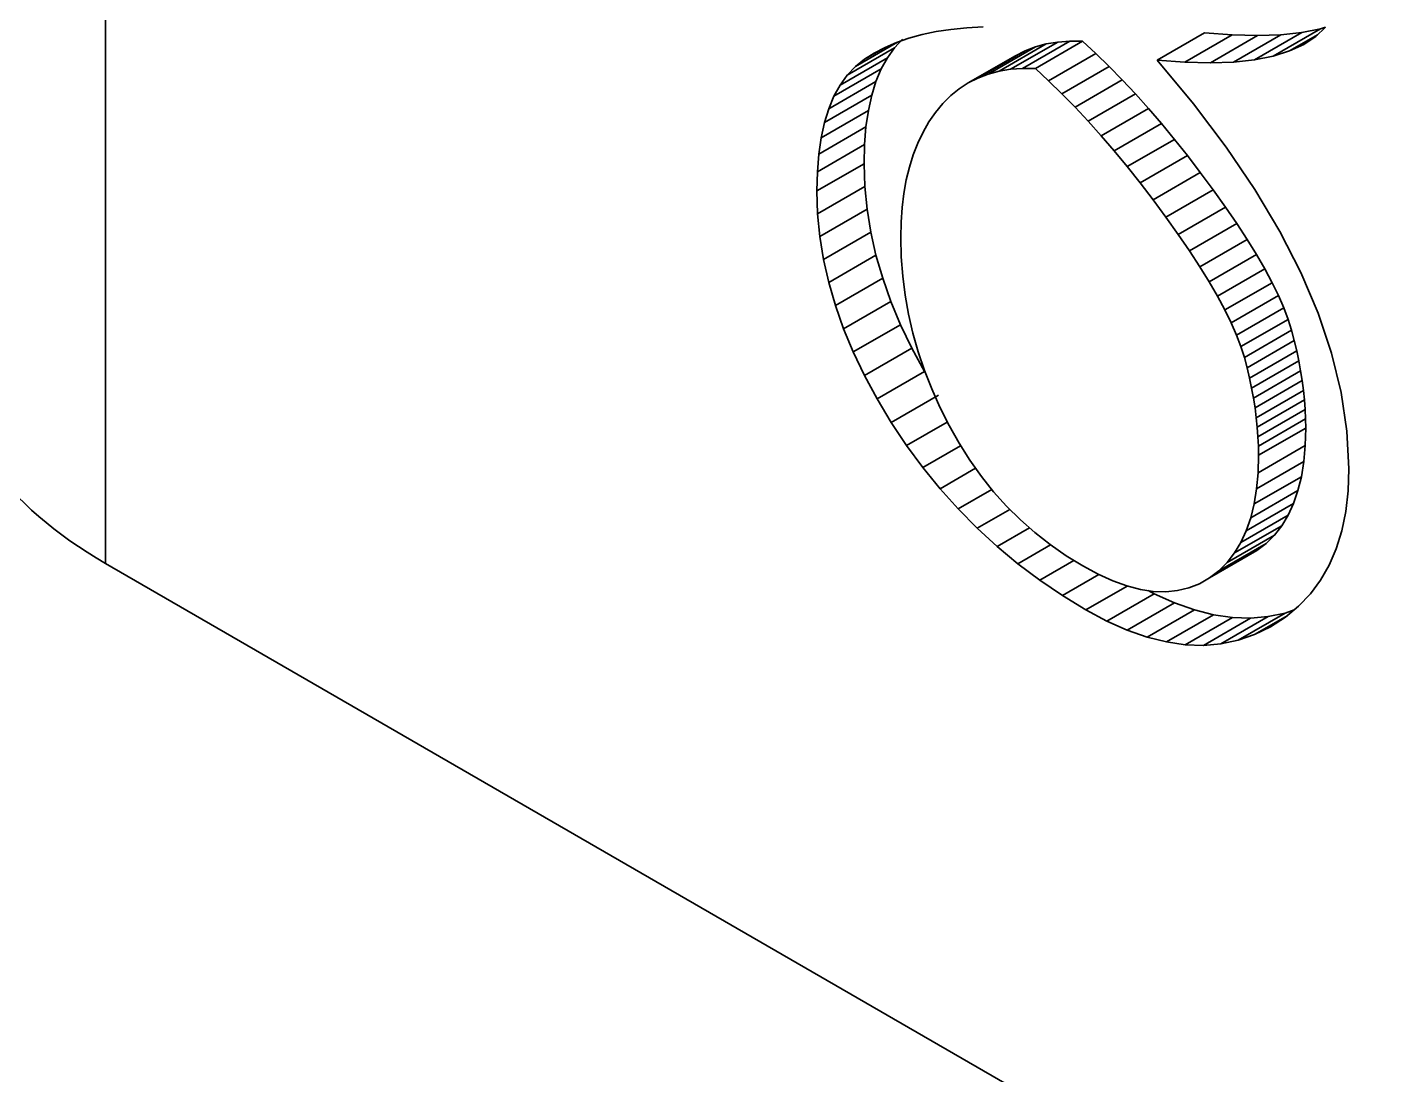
# Model space of a CAD drawing. Header units: millimetres. Extents: x -148 to 148, y -105 to 105.
# Drawn here: x 90.098 to 92.134, y -22.915 to -21.347 of the extents above; entities that cross this region are included whole.
import ezdxf

# ---------------------------------------------------------------- set-up
doc = ezdxf.new("R2010")
doc.units = ezdxf.units.MM
doc.layers.add('粗实线层', color=7, linetype='Continuous', lineweight=35)

msp = doc.modelspace()

# ---------------------------------------------------------------- linework, layer by layer
at = {"layer": '粗实线层', "color": 7, "lineweight": 35, "ltscale": 0.157175}
msp.add_line((90.2154, -22.1495), (90.2154, -15.8625), dxfattribs=at)
at = {"layer": '粗实线层', "color": 7, "lineweight": 35, "ltscale": 0.000562448}
msp.add_line((91.4592, -21.3537), (91.4814, -21.3503), dxfattribs=at)
at = {"layer": '粗实线层', "color": 7, "lineweight": 35, "ltscale": 0.000589946}
msp.add_line((91.4814, -21.3503), (91.5049, -21.3478), dxfattribs=at)
at = {"layer": '粗实线层', "color": 7, "lineweight": 35, "ltscale": 0.000618684}
msp.add_line((91.5049, -21.3478), (91.5296, -21.3464), dxfattribs=at)
at = {"layer": '粗实线层', "color": 7, "lineweight": 35, "ltscale": 0.002041}
for p, q in [((91.9638, -21.3903), (92.0345, -21.3495)), ((91.5534, -21.413), (91.6241, -21.3722)), ((91.5706, -21.4101), (91.6413, -21.3693)), ((91.5887, -21.4087), (91.6594, -21.3679)), ((91.6077, -21.4088), (91.6784, -21.368)), ((91.7902, -21.3965), (91.8609, -21.3557)), ((91.8317, -21.3995), (91.9024, -21.3587)), ((91.8697, -21.4004), (91.9404, -21.3596)), ((91.9045, -21.3992), (91.9752, -21.3584)), ((91.9358, -21.3958), (92.0065, -21.355)), ((91.3154, -21.4336), (91.3861, -21.3927)), ((91.3261, -21.4188), (91.3968, -21.3779)), ((91.5073, -21.4305), (91.578, -21.3897)), ((91.5217, -21.4232), (91.5925, -21.3823)), ((91.5371, -21.4174), (91.6078, -21.3765)), ((91.6276, -21.4273), (91.6983, -21.3865)), ((91.3062, -21.4503), (91.3769, -21.4095)), ((91.6474, -21.4466), (91.7181, -21.4058)), ((91.2983, -21.469), (91.3691, -21.4282)), ((91.6671, -21.4668), (91.7378, -21.4259)), ((91.2919, -21.4897), (91.3627, -21.4489)), ((91.6867, -21.4877), (91.7575, -21.4469)), ((91.287, -21.5124), (91.3577, -21.4716)), ((91.7063, -21.5096), (91.777, -21.4687)), ((91.7258, -21.5322), (91.7966, -21.4914)), ((91.2834, -21.537), (91.3541, -21.4962)), ((91.7453, -21.5557), (91.816, -21.5149)), ((91.2806, -21.5922), (91.3513, -21.5514)), ((91.7647, -21.58), (91.8354, -21.5392)), ((91.784, -21.6052), (91.8547, -21.5644)), ((91.8032, -21.6312), (91.8739, -21.5904)), ((91.8217, -21.6571), (91.8924, -21.6162)), ((91.285, -21.6603), (91.3557, -21.6195)), ((91.2906, -21.6946), (91.3613, -21.6538)), ((91.8386, -21.6819), (91.9094, -21.641)), ((91.8541, -21.7056), (91.9248, -21.6647)), ((91.2984, -21.729), (91.3691, -21.6882)), ((91.8681, -21.7282), (91.9388, -21.6874)), ((91.8806, -21.7498), (91.9513, -21.7089)), ((91.3084, -21.7636), (91.3791, -21.7228)), ((91.8915, -21.7702), (91.9623, -21.7294)), ((91.3207, -21.7983), (91.3914, -21.7575)), ((91.901, -21.7896), (91.9717, -21.7488)), ((91.909, -21.8079), (91.9798, -21.7671)), ((91.9155, -21.8251), (91.9863, -21.7843)), ((91.9206, -21.8413), (91.9913, -21.8004)), ((91.9246, -21.8568), (91.9953, -21.8159)), ((91.3519, -21.8681), (91.4226, -21.8273)), ((91.9282, -21.8721), (91.999, -21.8313)), ((91.3708, -21.9032), (91.4415, -21.8624)), ((91.9314, -21.8872), (92.0022, -21.8464)), ((91.9342, -21.9021), (92.0049, -21.8613)), ((91.9366, -21.9169), (92.0073, -21.876)), ((91.392, -21.9384), (91.4627, -21.8976)), ((91.9385, -21.9314), (92.0092, -21.8906)), ((91.94, -21.9458), (92.0107, -21.9049)), ((91.941, -21.9599), (92.0118, -21.9191)), ((91.9417, -21.9739), (92.0124, -21.9331)), ((91.9419, -21.9877), (92.0126, -21.9469)), ((91.9411, -22.0137), (92.0119, -21.9728)), ((91.939, -22.0379), (92.0097, -21.9971)), ((91.9353, -22.0605), (92.006, -22.0197)), ((91.9301, -22.0814), (92.0008, -22.0406)), ((91.9235, -22.1006), (91.9942, -22.0598)), ((91.9154, -22.1181), (91.9861, -22.0773)), ((91.9059, -22.1339), (91.9766, -22.0931)), ((91.8824, -22.1604), (91.9531, -22.1195)), ((91.8949, -22.148), (91.9656, -22.1072)), ((91.8684, -22.1711), (91.9391, -22.1303)), ((91.7149, -22.2357), (91.7856, -22.1949)), ((91.7454, -22.2493), (91.8161, -22.2085)), ((91.7751, -22.2598), (91.8458, -22.2189)), ((91.8039, -22.267), (91.8746, -22.2262)), ((91.9111, -22.2645), (91.9818, -22.2237)), ((91.832, -22.2711), (91.9027, -22.2303)), ((91.8592, -22.2721), (91.9299, -22.2313)), ((91.8855, -22.2699), (91.9562, -22.2291))]:
    msp.add_line(p, q, dxfattribs=at)
at = {"layer": '粗实线层', "color": 7, "lineweight": 35, "ltscale": 0.000713341}
msp.add_line((92.0345, -21.3495), (92.0065, -21.355), dxfattribs=at)
at = {"layer": '粗实线层', "color": 7, "lineweight": 35, "ltscale": 0.000505027}
msp.add_line((92.0421, -21.347), (92.0276, -21.361), dxfattribs=at)
at = {"layer": '粗实线层', "color": 7, "lineweight": 35, "ltscale": 0.000192202}
msp.add_line((92.0419, -21.3472), (92.0345, -21.3495), dxfattribs=at)
at = {"layer": '粗实线层', "color": 7, "lineweight": 35, "ltscale": 0.001823}
msp.add_line((91.3382, -21.406), (91.4013, -21.3695), dxfattribs=at)
at = {"layer": '粗实线层', "color": 7, "lineweight": 35, "ltscale": 0.000470691}
msp.add_line((91.3826, -21.3774), (91.3999, -21.37), dxfattribs=at)
at = {"layer": '粗实线层', "color": 7, "lineweight": 35, "ltscale": 0.00044039}
msp.add_line((91.3968, -21.3779), (91.4089, -21.3651), dxfattribs=at)
at = {"layer": '粗实线层', "color": 7, "lineweight": 35, "ltscale": 0.000490036}
msp.add_line((91.3999, -21.37), (91.4184, -21.3636), dxfattribs=at)
at = {"layer": '粗实线层', "color": 7, "lineweight": 35, "ltscale": 0.000512597}
msp.add_line((91.4184, -21.3636), (91.4382, -21.3582), dxfattribs=at)
at = {"layer": '粗实线层', "color": 7, "lineweight": 35, "ltscale": 0.000536512}
msp.add_line((91.4382, -21.3582), (91.4592, -21.3537), dxfattribs=at)
at = {"layer": '粗实线层', "color": 7, "lineweight": 35, "ltscale": 0.000421298}
msp.add_line((91.6241, -21.3722), (91.6078, -21.3765), dxfattribs=at)
at = {"layer": '粗实线层', "color": 7, "lineweight": 35, "ltscale": 0.000435481}
for p, q in [((91.6413, -21.3693), (91.6241, -21.3722)), ((91.5706, -21.4101), (91.5534, -21.413))]:
    msp.add_line(p, q, dxfattribs=at)
at = {"layer": '粗实线层', "color": 7, "lineweight": 35, "ltscale": 0.000453782}
msp.add_line((91.6594, -21.3679), (91.6413, -21.3693), dxfattribs=at)
at = {"layer": '粗实线层', "color": 7, "lineweight": 35, "ltscale": 0.000474552}
for p, q in [((91.6784, -21.368), (91.6594, -21.3679)), ((91.6077, -21.4088), (91.5887, -21.4087))]:
    msp.add_line(p, q, dxfattribs=at)
at = {"layer": '粗实线层', "color": 7, "lineweight": 35, "ltscale": 0.00067884}
msp.add_line((91.6983, -21.3865), (91.6784, -21.368), dxfattribs=at)
at = {"layer": '粗实线层', "color": 7, "lineweight": 35, "ltscale": 0.001039}
for p, q in [((91.9024, -21.3587), (91.8609, -21.3557)), ((91.8317, -21.3995), (91.7902, -21.3965))]:
    msp.add_line(p, q, dxfattribs=at)
at = {"layer": '粗实线层', "color": 7, "lineweight": 35, "ltscale": 0.000952423}
msp.add_line((91.9404, -21.3596), (91.9024, -21.3587), dxfattribs=at)
at = {"layer": '粗实线层', "color": 7, "lineweight": 35, "ltscale": 0.000868775}
for p, q in [((91.9752, -21.3584), (91.9404, -21.3596)), ((91.9045, -21.3992), (91.8697, -21.4004))]:
    msp.add_line(p, q, dxfattribs=at)
at = {"layer": '粗实线层', "color": 7, "lineweight": 35, "ltscale": 0.00078844}
msp.add_line((92.0065, -21.355), (91.9752, -21.3584), dxfattribs=at)
at = {"layer": '粗实线层', "color": 7, "lineweight": 35, "ltscale": 0.0012}
msp.add_line((91.9884, -21.3827), (92.03, -21.3587), dxfattribs=at)
at = {"layer": '粗实线层', "color": 7, "lineweight": 35, "ltscale": 0.000585135}
msp.add_line((92.0097, -21.3729), (91.9884, -21.3827), dxfattribs=at)
at = {"layer": '粗实线层', "color": 7, "lineweight": 35, "ltscale": 0.000537573}
msp.add_line((92.0276, -21.361), (92.0097, -21.3729), dxfattribs=at)
at = {"layer": '粗实线层', "color": 7, "lineweight": 35, "ltscale": 0.000836925}
msp.add_line((91.3517, -21.3951), (91.3807, -21.3784), dxfattribs=at)
at = {"layer": '粗实线层', "color": 7, "lineweight": 35, "ltscale": 0.00043869}
msp.add_line((91.3517, -21.3951), (91.3665, -21.3858), dxfattribs=at)
at = {"layer": '粗实线层', "color": 7, "lineweight": 35, "ltscale": 0.000452666}
msp.add_line((91.3665, -21.3858), (91.3826, -21.3774), dxfattribs=at)
at = {"layer": '粗实线层', "color": 7, "lineweight": 35, "ltscale": 0.000478412}
msp.add_line((91.3769, -21.4095), (91.3861, -21.3927), dxfattribs=at)
at = {"layer": '粗实线层', "color": 7, "lineweight": 35, "ltscale": 0.000455782}
for p, q in [((91.3861, -21.3927), (91.3968, -21.3779)), ((91.3154, -21.4336), (91.3261, -21.4188))]:
    msp.add_line(p, q, dxfattribs=at)
at = {"layer": '粗实线层', "color": 7, "lineweight": 35, "ltscale": 0.000405515}
for p, q in [((91.5925, -21.3823), (91.578, -21.3897)), ((91.5217, -21.4232), (91.5073, -21.4305))]:
    msp.add_line(p, q, dxfattribs=at)
at = {"layer": '粗实线层', "color": 7, "lineweight": 35, "ltscale": 0.000411207}
for p, q in [((91.6078, -21.3765), (91.5925, -21.3823)), ((91.5371, -21.4174), (91.5217, -21.4232))]:
    msp.add_line(p, q, dxfattribs=at)
at = {"layer": '粗实线层', "color": 7, "lineweight": 35, "ltscale": 0.000691667}
for p, q in [((91.7181, -21.4058), (91.6983, -21.3865)), ((91.6474, -21.4466), (91.6276, -21.4273))]:
    msp.add_line(p, q, dxfattribs=at)
at = {"layer": '粗实线层', "color": 7, "lineweight": 35, "ltscale": 0.000713414}
msp.add_line((91.9638, -21.3903), (91.9358, -21.3958), dxfattribs=at)
at = {"layer": '粗实线层', "color": 7, "lineweight": 35, "ltscale": 0.000644195}
msp.add_line((91.9884, -21.3827), (91.9638, -21.3903), dxfattribs=at)
at = {"layer": '粗实线层', "color": 7, "lineweight": 35, "ltscale": 0.000440668}
msp.add_line((91.3261, -21.4188), (91.3382, -21.406), dxfattribs=at)
at = {"layer": '粗实线层', "color": 7, "lineweight": 35, "ltscale": 0.000432817}
msp.add_line((91.3382, -21.406), (91.3517, -21.3951), dxfattribs=at)
at = {"layer": '粗实线层', "color": 7, "lineweight": 35, "ltscale": 0.000507179}
msp.add_line((91.3691, -21.4282), (91.3769, -21.4095), dxfattribs=at)
at = {"layer": '粗实线层', "color": 7, "lineweight": 35, "ltscale": 0.000421396}
msp.add_line((91.5534, -21.413), (91.5371, -21.4174), dxfattribs=at)
at = {"layer": '粗实线层', "color": 7, "lineweight": 35, "ltscale": 0.000453753}
msp.add_line((91.5887, -21.4087), (91.5706, -21.4101), dxfattribs=at)
at = {"layer": '粗实线层', "color": 7, "lineweight": 35, "ltscale": 0.00067858}
msp.add_line((91.6276, -21.4273), (91.6077, -21.4088), dxfattribs=at)
at = {"layer": '粗实线层', "color": 7, "lineweight": 35, "ltscale": 0.000704868}
msp.add_line((91.7378, -21.4259), (91.7181, -21.4058), dxfattribs=at)
at = {"layer": '粗实线层', "color": 7, "lineweight": 35, "ltscale": 0.00213}
msp.add_line((91.7902, -21.3965), (91.8447, -21.462), dxfattribs=at)
at = {"layer": '粗实线层', "color": 7, "lineweight": 35, "ltscale": 0.000952414}
msp.add_line((91.8697, -21.4004), (91.8317, -21.3995), dxfattribs=at)
at = {"layer": '粗实线层', "color": 7, "lineweight": 35, "ltscale": 0.0007884}
msp.add_line((91.9358, -21.3958), (91.9045, -21.3992), dxfattribs=at)
at = {"layer": '粗实线层', "color": 7, "lineweight": 35, "ltscale": 0.000478078}
msp.add_line((91.3062, -21.4503), (91.3154, -21.4336), dxfattribs=at)
at = {"layer": '粗实线层', "color": 7, "lineweight": 35, "ltscale": 0.000541404}
for p, q in [((91.3627, -21.4489), (91.3691, -21.4282)), ((91.2919, -21.4897), (91.2983, -21.469))]:
    msp.add_line(p, q, dxfattribs=at)
at = {"layer": '粗实线层', "color": 7, "lineweight": 35, "ltscale": 0.000404408}
msp.add_line((91.5073, -21.4305), (91.4937, -21.4393), dxfattribs=at)
at = {"layer": '粗实线层', "color": 7, "lineweight": 35, "ltscale": 0.00071924}
msp.add_line((91.7575, -21.4469), (91.7378, -21.4259), dxfattribs=at)
at = {"layer": '粗实线层', "color": 7, "lineweight": 35, "ltscale": 0.000507531}
msp.add_line((91.2983, -21.469), (91.3062, -21.4503), dxfattribs=at)
at = {"layer": '粗实线层', "color": 7, "lineweight": 35, "ltscale": 0.000580054}
for p, q in [((91.3577, -21.4716), (91.3627, -21.4489)), ((91.287, -21.5124), (91.2919, -21.4897))]:
    msp.add_line(p, q, dxfattribs=at)
at = {"layer": '粗实线层', "color": 7, "lineweight": 35, "ltscale": 0.000415939}
msp.add_line((91.481, -21.4495), (91.4692, -21.4613), dxfattribs=at)
at = {"layer": '粗实线层', "color": 7, "lineweight": 35, "ltscale": 0.000407681}
msp.add_line((91.4937, -21.4393), (91.481, -21.4495), dxfattribs=at)
at = {"layer": '粗实线层', "color": 7, "lineweight": 35, "ltscale": 0.00070514}
msp.add_line((91.6671, -21.4668), (91.6474, -21.4466), dxfattribs=at)
at = {"layer": '粗实线层', "color": 7, "lineweight": 35, "ltscale": 0.000732878}
msp.add_line((91.777, -21.4687), (91.7575, -21.4469), dxfattribs=at)
at = {"layer": '粗实线层', "color": 7, "lineweight": 35, "ltscale": 0.000622452}
msp.add_line((91.3541, -21.4962), (91.3577, -21.4716), dxfattribs=at)
at = {"layer": '粗实线层', "color": 7, "lineweight": 35, "ltscale": 0.000437846}
msp.add_line((91.4583, -21.4745), (91.4484, -21.4889), dxfattribs=at)
at = {"layer": '粗实线层', "color": 7, "lineweight": 35, "ltscale": 0.000427914}
msp.add_line((91.4692, -21.4613), (91.4583, -21.4745), dxfattribs=at)
at = {"layer": '粗实线层', "color": 7, "lineweight": 35, "ltscale": 0.0007187}
msp.add_line((91.6867, -21.4877), (91.6671, -21.4668), dxfattribs=at)
at = {"layer": '粗实线层', "color": 7, "lineweight": 35, "ltscale": 0.000747878}
msp.add_line((91.7966, -21.4914), (91.777, -21.4687), dxfattribs=at)
at = {"layer": '粗实线层', "color": 7, "lineweight": 35, "ltscale": 0.002022}
msp.add_line((91.8447, -21.462), (91.8934, -21.5265), dxfattribs=at)
at = {"layer": '粗实线层', "color": 7, "lineweight": 35, "ltscale": 0.000444153}
msp.add_line((91.4484, -21.4889), (91.4396, -21.5043), dxfattribs=at)
at = {"layer": '粗实线层', "color": 7, "lineweight": 35, "ltscale": 0.000733132}
msp.add_line((91.7063, -21.5096), (91.6867, -21.4877), dxfattribs=at)
at = {"layer": '粗实线层', "color": 7, "lineweight": 35, "ltscale": 0.000762138}
msp.add_line((91.816, -21.5149), (91.7966, -21.4914), dxfattribs=at)
at = {"layer": '粗实线层', "color": 7, "lineweight": 35, "ltscale": 0.000622075}
msp.add_line((91.2834, -21.537), (91.287, -21.5124), dxfattribs=at)
at = {"layer": '粗实线层', "color": 7, "lineweight": 35, "ltscale": 0.000667013}
msp.add_line((91.352, -21.5228), (91.3541, -21.4962), dxfattribs=at)
at = {"layer": '粗实线层', "color": 7, "lineweight": 35, "ltscale": 0.000453183}
msp.add_line((91.4396, -21.5043), (91.4318, -21.5207), dxfattribs=at)
at = {"layer": '粗实线层', "color": 7, "lineweight": 35, "ltscale": 0.000747629}
msp.add_line((91.7258, -21.5322), (91.7063, -21.5096), dxfattribs=at)
at = {"layer": '粗实线层', "color": 7, "lineweight": 35, "ltscale": 0.000777463}
for p, q in [((91.8354, -21.5392), (91.816, -21.5149)), ((91.7647, -21.58), (91.7453, -21.5557))]:
    msp.add_line(p, q, dxfattribs=at)
at = {"layer": '粗实线层', "color": 7, "lineweight": 35, "ltscale": 0.002042}
for p, q in [((91.2813, -21.5636), (91.352, -21.5228)), ((91.2817, -21.6262), (91.3524, -21.5854)), ((91.3351, -21.8331), (91.4059, -21.7923))]:
    msp.add_line(p, q, dxfattribs=at)
at = {"layer": '粗实线层', "color": 7, "lineweight": 35, "ltscale": 0.000714718}
msp.add_line((91.3513, -21.5514), (91.352, -21.5228), dxfattribs=at)
at = {"layer": '粗实线层', "color": 7, "lineweight": 35, "ltscale": 0.000465057}
msp.add_line((91.4318, -21.5207), (91.425, -21.538), dxfattribs=at)
at = {"layer": '粗实线层', "color": 7, "lineweight": 35, "ltscale": 0.000762675}
msp.add_line((91.7453, -21.5557), (91.7258, -21.5322), dxfattribs=at)
at = {"layer": '粗实线层', "color": 7, "lineweight": 35, "ltscale": 0.001919}
msp.add_line((91.8934, -21.5265), (91.9365, -21.5901), dxfattribs=at)
at = {"layer": '粗实线层', "color": 7, "lineweight": 35, "ltscale": 0.000667423}
msp.add_line((91.2813, -21.5636), (91.2834, -21.537), dxfattribs=at)
at = {"layer": '粗实线层', "color": 7, "lineweight": 35, "ltscale": 0.000850371}
msp.add_line((91.3524, -21.5854), (91.3513, -21.5514), dxfattribs=at)
at = {"layer": '粗实线层', "color": 7, "lineweight": 35, "ltscale": 0.000494713}
msp.add_line((91.4192, -21.5563), (91.4145, -21.5755), dxfattribs=at)
at = {"layer": '粗实线层', "color": 7, "lineweight": 35, "ltscale": 0.000478617}
msp.add_line((91.425, -21.538), (91.4192, -21.5563), dxfattribs=at)
at = {"layer": '粗实线层', "color": 7, "lineweight": 35, "ltscale": 0.000792817}
for p, q in [((91.8547, -21.5644), (91.8354, -21.5392)), ((91.784, -21.6052), (91.7647, -21.58))]:
    msp.add_line(p, q, dxfattribs=at)
at = {"layer": '粗实线层', "color": 7, "lineweight": 35, "ltscale": 0.000714327}
msp.add_line((91.2806, -21.5922), (91.2813, -21.5636), dxfattribs=at)
at = {"layer": '粗实线层', "color": 7, "lineweight": 35, "ltscale": 0.000512921}
msp.add_line((91.4145, -21.5755), (91.4109, -21.5957), dxfattribs=at)
at = {"layer": '粗实线层', "color": 7, "lineweight": 35, "ltscale": 0.000808656}
for p, q in [((91.8739, -21.5904), (91.8547, -21.5644)), ((91.8032, -21.6312), (91.784, -21.6052))]:
    msp.add_line(p, q, dxfattribs=at)
at = {"layer": '粗实线层', "color": 7, "lineweight": 35, "ltscale": 0.000850739}
msp.add_line((91.2817, -21.6262), (91.2806, -21.5922), dxfattribs=at)
at = {"layer": '粗实线层', "color": 7, "lineweight": 35, "ltscale": 0.000857807}
msp.add_line((91.3557, -21.6195), (91.3524, -21.5854), dxfattribs=at)
at = {"layer": '粗实线层', "color": 7, "lineweight": 35, "ltscale": 0.000532679}
msp.add_line((91.4109, -21.5957), (91.4083, -21.6168), dxfattribs=at)
at = {"layer": '粗实线层', "color": 7, "lineweight": 35, "ltscale": 0.000794218}
for p, q in [((91.8924, -21.6162), (91.8739, -21.5904)), ((91.8217, -21.6571), (91.8032, -21.6312))]:
    msp.add_line(p, q, dxfattribs=at)
at = {"layer": '粗实线层', "color": 7, "lineweight": 35, "ltscale": 0.001822}
msp.add_line((91.9365, -21.5901), (91.9737, -21.6527), dxfattribs=at)
at = {"layer": '粗实线层', "color": 7, "lineweight": 35, "ltscale": 0.000553764}
msp.add_line((91.4083, -21.6168), (91.4067, -21.6389), dxfattribs=at)
at = {"layer": '粗实线层', "color": 7, "lineweight": 35, "ltscale": 0.000751134}
for p, q in [((91.9094, -21.641), (91.8924, -21.6162)), ((91.8386, -21.6819), (91.8217, -21.6571))]:
    msp.add_line(p, q, dxfattribs=at)
at = {"layer": '粗实线层', "color": 7, "lineweight": 35, "ltscale": 0.000857844}
msp.add_line((91.285, -21.6603), (91.2817, -21.6262), dxfattribs=at)
at = {"layer": '粗实线层', "color": 7, "lineweight": 35, "ltscale": 0.000868398}
msp.add_line((91.3613, -21.6538), (91.3557, -21.6195), dxfattribs=at)
at = {"layer": '粗实线层', "color": 7, "lineweight": 35, "ltscale": 0.000882024}
msp.add_line((91.3691, -21.6882), (91.3613, -21.6538), dxfattribs=at)
at = {"layer": '粗实线层', "color": 7, "lineweight": 35, "ltscale": 0.000576547}
msp.add_line((91.4067, -21.6389), (91.4062, -21.662), dxfattribs=at)
at = {"layer": '粗实线层', "color": 7, "lineweight": 35, "ltscale": 0.000707841}
msp.add_line((91.9248, -21.6647), (91.9094, -21.641), dxfattribs=at)
at = {"layer": '粗实线层', "color": 7, "lineweight": 35, "ltscale": 0.001732}
msp.add_line((91.9737, -21.6527), (92.0053, -21.7143), dxfattribs=at)
at = {"layer": '粗实线层', "color": 7, "lineweight": 35, "ltscale": 0.000868021}
msp.add_line((91.2906, -21.6946), (91.285, -21.6603), dxfattribs=at)
at = {"layer": '粗实线层', "color": 7, "lineweight": 35, "ltscale": 0.000723489}
msp.add_line((91.4062, -21.662), (91.4069, -21.6909), dxfattribs=at)
at = {"layer": '粗实线层', "color": 7, "lineweight": 35, "ltscale": 0.000664734}
msp.add_line((91.9388, -21.6874), (91.9248, -21.6647), dxfattribs=at)
at = {"layer": '粗实线层', "color": 7, "lineweight": 35, "ltscale": 0.000882396}
msp.add_line((91.2984, -21.729), (91.2906, -21.6946), dxfattribs=at)
at = {"layer": '粗实线层', "color": 7, "lineweight": 35, "ltscale": 0.000899644}
for p, q in [((91.3791, -21.7228), (91.3691, -21.6882)), ((91.3084, -21.7636), (91.2984, -21.729))]:
    msp.add_line(p, q, dxfattribs=at)
at = {"layer": '粗实线层', "color": 7, "lineweight": 35, "ltscale": 0.000720347}
msp.add_line((91.4069, -21.6909), (91.4091, -21.7196), dxfattribs=at)
at = {"layer": '粗实线层', "color": 7, "lineweight": 35, "ltscale": 0.000707313}
msp.add_line((91.8541, -21.7056), (91.8386, -21.6819), dxfattribs=at)
at = {"layer": '粗实线层', "color": 7, "lineweight": 35, "ltscale": 0.000622494}
msp.add_line((91.9513, -21.7089), (91.9388, -21.6874), dxfattribs=at)
at = {"layer": '粗实线层', "color": 7, "lineweight": 35, "ltscale": 0.00072019}
msp.add_line((91.4091, -21.7196), (91.4127, -21.7482), dxfattribs=at)
at = {"layer": '粗实线层', "color": 7, "lineweight": 35, "ltscale": 0.000664934}
msp.add_line((91.8681, -21.7282), (91.8541, -21.7056), dxfattribs=at)
at = {"layer": '粗实线层', "color": 7, "lineweight": 35, "ltscale": 0.000580622}
for p, q in [((91.9623, -21.7294), (91.9513, -21.7089)), ((91.8915, -21.7702), (91.8806, -21.7498))]:
    msp.add_line(p, q, dxfattribs=at)
at = {"layer": '粗实线层', "color": 7, "lineweight": 35, "ltscale": 0.001649}
msp.add_line((92.0053, -21.7143), (92.0311, -21.775), dxfattribs=at)
at = {"layer": '粗实线层', "color": 7, "lineweight": 35, "ltscale": 0.000919958}
msp.add_line((91.3914, -21.7575), (91.3791, -21.7228), dxfattribs=at)
at = {"layer": '粗实线层', "color": 7, "lineweight": 35, "ltscale": 0.000622824}
msp.add_line((91.8806, -21.7498), (91.8681, -21.7282), dxfattribs=at)
at = {"layer": '粗实线层', "color": 7, "lineweight": 35, "ltscale": 0.000539793}
msp.add_line((91.9717, -21.7488), (91.9623, -21.7294), dxfattribs=at)
at = {"layer": '粗实线层', "color": 7, "lineweight": 35, "ltscale": 0.000942935}
msp.add_line((91.4059, -21.7923), (91.3914, -21.7575), dxfattribs=at)
at = {"layer": '粗实线层', "color": 7, "lineweight": 35, "ltscale": 0.000720748}
msp.add_line((91.4127, -21.7482), (91.4178, -21.7766), dxfattribs=at)
at = {"layer": '粗实线层', "color": 7, "lineweight": 35, "ltscale": 0.000499307}
msp.add_line((91.9798, -21.7671), (91.9717, -21.7488), dxfattribs=at)
at = {"layer": '粗实线层', "color": 7, "lineweight": 35, "ltscale": 0.000919598}
msp.add_line((91.3207, -21.7983), (91.3084, -21.7636), dxfattribs=at)
at = {"layer": '粗实线层', "color": 7, "lineweight": 35, "ltscale": 0.000723816}
msp.add_line((91.4178, -21.7766), (91.4243, -21.8048), dxfattribs=at)
at = {"layer": '粗实线层', "color": 7, "lineweight": 35, "ltscale": 0.000539451}
msp.add_line((91.901, -21.7896), (91.8915, -21.7702), dxfattribs=at)
at = {"layer": '粗实线层', "color": 7, "lineweight": 35, "ltscale": 0.000460318}
msp.add_line((91.9863, -21.7843), (91.9798, -21.7671), dxfattribs=at)
at = {"layer": '粗实线层', "color": 7, "lineweight": 35, "ltscale": 0.001575}
msp.add_line((92.0311, -21.775), (92.0512, -21.8348), dxfattribs=at)
at = {"layer": '粗实线层', "color": 7, "lineweight": 35, "ltscale": 0.00094314}
msp.add_line((91.3351, -21.8331), (91.3207, -21.7983), dxfattribs=at)
at = {"layer": '粗实线层', "color": 7, "lineweight": 35, "ltscale": 0.000968985}
msp.add_line((91.4226, -21.8273), (91.4059, -21.7923), dxfattribs=at)
at = {"layer": '粗实线层', "color": 7, "lineweight": 35, "ltscale": 0.000499656}
msp.add_line((91.909, -21.8079), (91.901, -21.7896), dxfattribs=at)
at = {"layer": '粗实线层', "color": 7, "lineweight": 35, "ltscale": 0.000422658}
msp.add_line((91.9913, -21.8004), (91.9863, -21.7843), dxfattribs=at)
at = {"layer": '粗实线层', "color": 7, "lineweight": 35, "ltscale": 0.00040054}
msp.add_line((91.9953, -21.8159), (91.9913, -21.8004), dxfattribs=at)
at = {"layer": '粗实线层', "color": 7, "lineweight": 35, "ltscale": 0.00072887}
msp.add_line((91.4243, -21.8048), (91.4322, -21.8329), dxfattribs=at)
at = {"layer": '粗实线层', "color": 7, "lineweight": 35, "ltscale": 0.000459961}
msp.add_line((91.9155, -21.8251), (91.909, -21.8079), dxfattribs=at)
at = {"layer": '粗实线层', "color": 7, "lineweight": 35, "ltscale": 0.000393609}
msp.add_line((91.999, -21.8313), (91.9953, -21.8159), dxfattribs=at)
at = {"layer": '粗实线层', "color": 7, "lineweight": 35, "ltscale": 0.000968805}
msp.add_line((91.3519, -21.8681), (91.3351, -21.8331), dxfattribs=at)
at = {"layer": '粗实线层', "color": 7, "lineweight": 35, "ltscale": 0.000996949}
msp.add_line((91.4415, -21.8624), (91.4226, -21.8273), dxfattribs=at)
at = {"layer": '粗实线层', "color": 7, "lineweight": 35, "ltscale": 0.000735132}
msp.add_line((91.4322, -21.8329), (91.4416, -21.8607), dxfattribs=at)
at = {"layer": '粗实线层', "color": 7, "lineweight": 35, "ltscale": 0.000422545}
msp.add_line((91.9206, -21.8413), (91.9155, -21.8251), dxfattribs=at)
at = {"layer": '粗实线层', "color": 7, "lineweight": 35, "ltscale": 0.000401005}
msp.add_line((91.9246, -21.8568), (91.9206, -21.8413), dxfattribs=at)
at = {"layer": '粗实线层', "color": 7, "lineweight": 35, "ltscale": 0.000386431}
msp.add_line((92.0022, -21.8464), (91.999, -21.8313), dxfattribs=at)
at = {"layer": '粗实线层', "color": 7, "lineweight": 35, "ltscale": 0.001513}
msp.add_line((92.0512, -21.8348), (92.0655, -21.8935), dxfattribs=at)
at = {"layer": '粗实线层', "color": 7, "lineweight": 35, "ltscale": 0.000742747}
msp.add_line((91.4416, -21.8607), (91.4525, -21.8884), dxfattribs=at)
at = {"layer": '粗实线层', "color": 7, "lineweight": 35, "ltscale": 0.000393238}
msp.add_line((91.9282, -21.8721), (91.9246, -21.8568), dxfattribs=at)
at = {"layer": '粗实线层', "color": 7, "lineweight": 35, "ltscale": 0.000379413}
msp.add_line((92.0049, -21.8613), (92.0022, -21.8464), dxfattribs=at)
at = {"layer": '粗实线层', "color": 7, "lineweight": 35, "ltscale": 0.000373153}
for p, q in [((92.0073, -21.876), (92.0049, -21.8613)), ((91.9366, -21.9169), (91.9342, -21.9021))]:
    msp.add_line(p, q, dxfattribs=at)
at = {"layer": '粗实线层', "color": 7, "lineweight": 35, "ltscale": 0.000997285}
msp.add_line((91.3708, -21.9032), (91.3519, -21.8681), dxfattribs=at)
at = {"layer": '粗实线层', "color": 7, "lineweight": 35, "ltscale": 0.000386352}
msp.add_line((91.9314, -21.8872), (91.9282, -21.8721), dxfattribs=at)
at = {"layer": '粗实线层', "color": 7, "lineweight": 35, "ltscale": 0.000366704}
for p, q in [((92.0092, -21.8906), (92.0073, -21.876)), ((91.9385, -21.9314), (91.9366, -21.9169))]:
    msp.add_line(p, q, dxfattribs=at)
at = {"layer": '粗实线层', "color": 7, "lineweight": 35, "ltscale": 0.000753037}
msp.add_line((91.4525, -21.8884), (91.4648, -21.9159), dxfattribs=at)
at = {"layer": '粗实线层', "color": 7, "lineweight": 35, "ltscale": 0.000379857}
msp.add_line((91.9342, -21.9021), (91.9314, -21.8872), dxfattribs=at)
at = {"layer": '粗实线层', "color": 7, "lineweight": 35, "ltscale": 0.000360904}
for p, q in [((92.0107, -21.9049), (92.0092, -21.8906)), ((91.94, -21.9458), (91.9385, -21.9314))]:
    msp.add_line(p, q, dxfattribs=at)
at = {"layer": '粗实线层', "color": 7, "lineweight": 35, "ltscale": 0.001462}
msp.add_line((92.0655, -21.8935), (92.0741, -21.9514), dxfattribs=at)
at = {"layer": '粗实线层', "color": 7, "lineweight": 35, "ltscale": 0.001028}
for p, q in [((91.392, -21.9384), (91.3708, -21.9032)), ((91.4393, -22.0061), (91.4149, -21.973))]:
    msp.add_line(p, q, dxfattribs=at)
at = {"layer": '粗实线层', "color": 7, "lineweight": 35, "ltscale": 0.000764624}
msp.add_line((91.4648, -21.9159), (91.4785, -21.9432), dxfattribs=at)
at = {"layer": '粗实线层', "color": 7, "lineweight": 35, "ltscale": 0.00035501}
for p, q in [((92.0118, -21.9191), (92.0107, -21.9049)), ((91.941, -21.9599), (91.94, -21.9458))]:
    msp.add_line(p, q, dxfattribs=at)
at = {"layer": '粗实线层', "color": 7, "lineweight": 35, "ltscale": 0.000349793}
for p, q in [((92.0124, -21.9331), (92.0118, -21.9191)), ((91.9417, -21.9739), (91.941, -21.9599))]:
    msp.add_line(p, q, dxfattribs=at)
at = {"layer": '粗实线层', "color": 7, "lineweight": 35, "ltscale": 0.001038}
msp.add_line((91.4149, -21.973), (91.392, -21.9384), dxfattribs=at)
at = {"layer": '粗实线层', "color": 7, "lineweight": 35, "ltscale": 0.001757}
msp.add_line((91.4149, -21.973), (91.4758, -21.9379), dxfattribs=at)
at = {"layer": '粗实线层', "color": 7, "lineweight": 35, "ltscale": 0.000763873}
msp.add_line((91.4785, -21.9432), (91.4935, -21.9698), dxfattribs=at)
at = {"layer": '粗实线层', "color": 7, "lineweight": 35, "ltscale": 0.00034489}
msp.add_line((92.0126, -21.9469), (92.0124, -21.9331), dxfattribs=at)
at = {"layer": '粗实线层', "color": 7, "lineweight": 35, "ltscale": 0.00064953}
for p, q in [((92.0119, -21.9728), (92.0126, -21.9469)), ((91.9411, -22.0137), (91.9419, -21.9877))]:
    msp.add_line(p, q, dxfattribs=at)
at = {"layer": '粗实线层', "color": 7, "lineweight": 35, "ltscale": 0.001423}
msp.add_line((92.0741, -21.9514), (92.077, -22.0082), dxfattribs=at)
at = {"layer": '粗实线层', "color": 7, "lineweight": 35, "ltscale": 0.001632}
msp.add_line((91.4393, -22.0061), (91.4958, -21.9735), dxfattribs=at)
at = {"layer": '粗实线层', "color": 7, "lineweight": 35, "ltscale": 0.000751359}
msp.add_line((91.4935, -21.9698), (91.5096, -21.9952), dxfattribs=at)
at = {"layer": '粗实线层', "color": 7, "lineweight": 35, "ltscale": 0.000344509}
msp.add_line((91.9419, -21.9877), (91.9417, -21.9739), dxfattribs=at)
at = {"layer": '粗实线层', "color": 7, "lineweight": 35, "ltscale": 0.000609399}
for p, q in [((92.0097, -21.9971), (92.0119, -21.9728)), ((91.939, -22.0379), (91.9411, -22.0137))]:
    msp.add_line(p, q, dxfattribs=at)
at = {"layer": '粗实线层', "color": 7, "lineweight": 35, "ltscale": 0.000741315}
msp.add_line((91.5096, -21.9952), (91.5269, -22.0193), dxfattribs=at)
at = {"layer": '粗实线层', "color": 7, "lineweight": 35, "ltscale": 0.000572011}
for p, q in [((92.006, -22.0197), (92.0097, -21.9971)), ((91.9353, -22.0605), (91.939, -22.0379))]:
    msp.add_line(p, q, dxfattribs=at)
at = {"layer": '粗实线层', "color": 7, "lineweight": 35, "ltscale": 0.00102}
msp.add_line((91.465, -22.0378), (91.4393, -22.0061), dxfattribs=at)
at = {"layer": '粗实线层', "color": 7, "lineweight": 35, "ltscale": 0.001535}
msp.add_line((91.465, -22.0378), (91.5182, -22.0071), dxfattribs=at)
at = {"layer": '粗实线层', "color": 7, "lineweight": 35, "ltscale": 0.000733197}
msp.add_line((91.5269, -22.0193), (91.5452, -22.0422), dxfattribs=at)
at = {"layer": '粗实线层', "color": 7, "lineweight": 35, "ltscale": 0.000537452}
msp.add_line((92.0008, -22.0406), (92.006, -22.0197), dxfattribs=at)
at = {"layer": '粗实线层', "color": 7, "lineweight": 35, "ltscale": 0.000823354}
msp.add_line((92.077, -22.0082), (92.0758, -22.0411), dxfattribs=at)
at = {"layer": '粗实线层', "color": 7, "lineweight": 35, "ltscale": 0.001015}
msp.add_line((91.4921, -22.068), (91.465, -22.0378), dxfattribs=at)
at = {"layer": '粗实线层', "color": 7, "lineweight": 35, "ltscale": 0.001457}
msp.add_line((91.4921, -22.068), (91.5426, -22.0389), dxfattribs=at)
at = {"layer": '粗实线层', "color": 7, "lineweight": 35, "ltscale": 0.000727943}
msp.add_line((91.5452, -22.0422), (91.5647, -22.0638), dxfattribs=at)
at = {"layer": '粗实线层', "color": 7, "lineweight": 35, "ltscale": 0.00050752}
msp.add_line((91.9942, -22.0598), (92.0008, -22.0406), dxfattribs=at)
at = {"layer": '粗实线层', "color": 7, "lineweight": 35, "ltscale": 0.000775927}
msp.add_line((92.0758, -22.0411), (92.0723, -22.072), dxfattribs=at)
at = {"layer": '粗实线层', "color": 7, "lineweight": 35, "ltscale": 0.00072426}
msp.add_line((91.5647, -22.0638), (91.5853, -22.0842), dxfattribs=at)
at = {"layer": '粗实线层', "color": 7, "lineweight": 35, "ltscale": 0.000537822}
msp.add_line((91.9301, -22.0814), (91.9353, -22.0605), dxfattribs=at)
at = {"layer": '粗实线层', "color": 7, "lineweight": 35, "ltscale": 0.000481652}
msp.add_line((91.9861, -22.0773), (91.9942, -22.0598), dxfattribs=at)
at = {"layer": '粗实线层', "color": 7, "lineweight": 35, "ltscale": 0.001012}
for p, q in [((91.5206, -22.0968), (91.4921, -22.068)), ((91.5504, -22.1242), (91.5206, -22.0968))]:
    msp.add_line(p, q, dxfattribs=at)
at = {"layer": '粗实线层', "color": 7, "lineweight": 35, "ltscale": 0.001413}
msp.add_line((91.5206, -22.0968), (91.5695, -22.0686), dxfattribs=at)
at = {"layer": '粗实线层', "color": 7, "lineweight": 35, "ltscale": 0.000723245}
msp.add_line((91.5853, -22.0842), (91.607, -22.1033), dxfattribs=at)
at = {"layer": '粗实线层', "color": 7, "lineweight": 35, "ltscale": 0.000507284}
msp.add_line((91.9235, -22.1006), (91.9301, -22.0814), dxfattribs=at)
at = {"layer": '粗实线层', "color": 7, "lineweight": 35, "ltscale": 0.000461421}
msp.add_line((91.9766, -22.0931), (91.9861, -22.0773), dxfattribs=at)
at = {"layer": '粗实线层', "color": 7, "lineweight": 35, "ltscale": 0.000734289}
msp.add_line((92.0723, -22.072), (92.0664, -22.1007), dxfattribs=at)
at = {"layer": '粗实线层', "color": 7, "lineweight": 35, "ltscale": 0.001399}
msp.add_line((91.5504, -22.1242), (91.5989, -22.0962), dxfattribs=at)
at = {"layer": '粗实线层', "color": 7, "lineweight": 35, "ltscale": 0.000724888}
msp.add_line((91.607, -22.1033), (91.6298, -22.1212), dxfattribs=at)
at = {"layer": '粗实线层', "color": 7, "lineweight": 35, "ltscale": 0.000481492}
msp.add_line((91.9154, -22.1181), (91.9235, -22.1006), dxfattribs=at)
at = {"layer": '粗实线层', "color": 7, "lineweight": 35, "ltscale": 0.000447323}
msp.add_line((91.9656, -22.1072), (91.9766, -22.0931), dxfattribs=at)
at = {"layer": '粗实线层', "color": 7, "lineweight": 35, "ltscale": 0.000698407}
msp.add_line((92.0664, -22.1007), (92.0582, -22.1275), dxfattribs=at)
at = {"layer": '粗实线层', "color": 7, "lineweight": 35, "ltscale": 0.001014}
msp.add_line((91.5816, -22.15), (91.5504, -22.1242), dxfattribs=at)
at = {"layer": '粗实线层', "color": 7, "lineweight": 35, "ltscale": 0.001414}
msp.add_line((91.5816, -22.15), (91.6306, -22.1218), dxfattribs=at)
at = {"layer": '粗实线层', "color": 7, "lineweight": 35, "ltscale": 0.000728688}
msp.add_line((91.6298, -22.1212), (91.6537, -22.1379), dxfattribs=at)
at = {"layer": '粗实线层', "color": 7, "lineweight": 35, "ltscale": 0.000461747}
msp.add_line((91.9059, -22.1339), (91.9154, -22.1181), dxfattribs=at)
at = {"layer": '粗实线层', "color": 7, "lineweight": 35, "ltscale": 0.000439937}
msp.add_line((91.9391, -22.1303), (91.9531, -22.1195), dxfattribs=at)
at = {"layer": '粗实线层', "color": 7, "lineweight": 35, "ltscale": 0.00043995}
msp.add_line((91.9531, -22.1195), (91.9656, -22.1072), dxfattribs=at)
at = {"layer": '粗实线层', "color": 7, "lineweight": 35, "ltscale": 0.001474}
msp.add_line((91.6142, -22.1745), (91.6653, -22.145), dxfattribs=at)
at = {"layer": '粗实线层', "color": 7, "lineweight": 35, "ltscale": 0.000734858}
msp.add_line((91.6537, -22.1379), (91.6788, -22.1533), dxfattribs=at)
at = {"layer": '粗实线层', "color": 7, "lineweight": 35, "ltscale": 0.000447022}
msp.add_line((91.8949, -22.148), (91.9059, -22.1339), dxfattribs=at)
at = {"layer": '粗实线层', "color": 7, "lineweight": 35, "ltscale": 0.000670247}
msp.add_line((92.0582, -22.1275), (92.0477, -22.1521), dxfattribs=at)
at = {"layer": '粗实线层', "color": 7, "lineweight": 35, "ltscale": 0.314351}
msp.add_line((101.1049, -28.4365), (90.2154, -22.1495), dxfattribs=at)
at = {"layer": '粗实线层', "color": 7, "lineweight": 35, "ltscale": 0.001018}
msp.add_line((91.6142, -22.1745), (91.5816, -22.15), dxfattribs=at)
at = {"layer": '粗实线层', "color": 7, "lineweight": 35, "ltscale": 0.001572}
msp.add_line((91.6482, -22.1974), (91.7026, -22.166), dxfattribs=at)
at = {"layer": '粗实线层', "color": 7, "lineweight": 35, "ltscale": 0.000647357}
msp.add_line((91.6788, -22.1533), (91.7016, -22.1655), dxfattribs=at)
at = {"layer": '粗实线层', "color": 7, "lineweight": 35, "ltscale": 0.000601991}
msp.add_line((91.7016, -22.1655), (91.7235, -22.1755), dxfattribs=at)
at = {"layer": '粗实线层', "color": 7, "lineweight": 35, "ltscale": 0.000439705}
msp.add_line((91.8684, -22.1711), (91.8824, -22.1604), dxfattribs=at)
at = {"layer": '粗实线层', "color": 7, "lineweight": 35, "ltscale": 0.000440218}
msp.add_line((91.8824, -22.1604), (91.8949, -22.148), dxfattribs=at)
at = {"layer": '粗实线层', "color": 7, "lineweight": 35, "ltscale": 0.000649973}
msp.add_line((92.0477, -22.1521), (92.0348, -22.1747), dxfattribs=at)
at = {"layer": '粗实线层', "color": 7, "lineweight": 35, "ltscale": 0.001025}
msp.add_line((91.6482, -22.1974), (91.6142, -22.1745), dxfattribs=at)
at = {"layer": '粗实线层', "color": 7, "lineweight": 35, "ltscale": 0.001786}
msp.add_line((91.6835, -22.219), (91.7454, -22.1833), dxfattribs=at)
at = {"layer": '粗实线层', "color": 7, "lineweight": 35, "ltscale": 0.000560734}
msp.add_line((91.7235, -22.1755), (91.7446, -22.1831), dxfattribs=at)
at = {"layer": '粗实线层', "color": 7, "lineweight": 35, "ltscale": 0.000523039}
msp.add_line((91.7446, -22.1831), (91.7649, -22.1883), dxfattribs=at)
at = {"layer": '粗实线层', "color": 7, "lineweight": 35, "ltscale": 0.000432645}
msp.add_line((91.8205, -22.1902), (91.8373, -22.1861), dxfattribs=at)
at = {"layer": '粗实线层', "color": 7, "lineweight": 35, "ltscale": 0.000429911}
msp.add_line((91.8373, -22.1861), (91.8533, -22.1798), dxfattribs=at)
at = {"layer": '粗实线层', "color": 7, "lineweight": 35, "ltscale": 0.000436109}
msp.add_line((91.8533, -22.1798), (91.8684, -22.1711), dxfattribs=at)
at = {"layer": '粗实线层', "color": 7, "lineweight": 35, "ltscale": 0.000639043}
msp.add_line((92.0348, -22.1747), (92.0195, -22.1952), dxfattribs=at)
at = {"layer": '粗实线层', "color": 7, "lineweight": 35, "ltscale": 0.001035}
msp.add_line((91.6835, -22.219), (91.6482, -22.1974), dxfattribs=at)
at = {"layer": '粗实线层', "color": 7, "lineweight": 35, "ltscale": 0.000490029}
msp.add_line((91.7649, -22.1883), (91.7843, -22.1913), dxfattribs=at)
at = {"layer": '粗实线层', "color": 7, "lineweight": 35, "ltscale": 0.000255136}
msp.add_line((91.7856, -22.1949), (91.7766, -22.1901), dxfattribs=at)
at = {"layer": '粗实线层', "color": 7, "lineweight": 35, "ltscale": 0.000463737}
msp.add_line((91.7843, -22.1913), (91.8028, -22.1919), dxfattribs=at)
at = {"layer": '粗实线层', "color": 7, "lineweight": 35, "ltscale": 0.000835225}
msp.add_line((91.8161, -22.2085), (91.7856, -22.1949), dxfattribs=at)
at = {"layer": '粗实线层', "color": 7, "lineweight": 35, "ltscale": 0.000444183}
msp.add_line((91.8028, -22.1919), (91.8205, -22.1902), dxfattribs=at)
at = {"layer": '粗实线层', "color": 7, "lineweight": 35, "ltscale": 0.000637305}
msp.add_line((92.0195, -22.1952), (92.0019, -22.2136), dxfattribs=at)
at = {"layer": '粗实线层', "color": 7, "lineweight": 35, "ltscale": 0.000888802}
msp.add_line((91.7149, -22.2357), (91.6835, -22.219), dxfattribs=at)
at = {"layer": '粗实线层', "color": 7, "lineweight": 35, "ltscale": 0.000786502}
msp.add_line((91.8458, -22.2189), (91.8161, -22.2085), dxfattribs=at)
at = {"layer": '粗实线层', "color": 7, "lineweight": 35, "ltscale": 0.000743862}
msp.add_line((91.8746, -22.2262), (91.8458, -22.2189), dxfattribs=at)
at = {"layer": '粗实线层', "color": 7, "lineweight": 35, "ltscale": 0.000708289}
msp.add_line((91.9027, -22.2303), (91.8746, -22.2262), dxfattribs=at)
at = {"layer": '粗实线层', "color": 7, "lineweight": 35, "ltscale": 0.00141}
msp.add_line((91.9358, -22.256), (91.9846, -22.2278), dxfattribs=at)
at = {"layer": '粗实线层', "color": 7, "lineweight": 35, "ltscale": 0.000652624}
msp.add_line((91.9818, -22.2237), (91.9562, -22.2291), dxfattribs=at)
at = {"layer": '粗实线层', "color": 7, "lineweight": 35, "ltscale": 0.000357933}
msp.add_line((91.9953, -22.219), (91.9818, -22.2237), dxfattribs=at)
at = {"layer": '粗实线层', "color": 7, "lineweight": 35, "ltscale": 0.000645076}
msp.add_line((92.0019, -22.2136), (91.982, -22.23), dxfattribs=at)
at = {"layer": '粗实线层', "color": 7, "lineweight": 35, "ltscale": 0.000835381}
msp.add_line((91.7454, -22.2493), (91.7149, -22.2357), dxfattribs=at)
at = {"layer": '粗实线层', "color": 7, "lineweight": 35, "ltscale": 0.000680572}
msp.add_line((91.9299, -22.2313), (91.9027, -22.2303), dxfattribs=at)
at = {"layer": '粗实线层', "color": 7, "lineweight": 35, "ltscale": 0.000661465}
msp.add_line((91.9562, -22.2291), (91.9299, -22.2313), dxfattribs=at)
at = {"layer": '粗实线层', "color": 7, "lineweight": 35, "ltscale": 0.000664501}
msp.add_line((91.9597, -22.2443), (91.9358, -22.256), dxfattribs=at)
at = {"layer": '粗实线层', "color": 7, "lineweight": 35, "ltscale": 0.00066242}
msp.add_line((91.982, -22.23), (91.9597, -22.2443), dxfattribs=at)
at = {"layer": '粗实线层', "color": 7, "lineweight": 35, "ltscale": 0.000786375}
msp.add_line((91.7751, -22.2598), (91.7454, -22.2493), dxfattribs=at)
at = {"layer": '粗实线层', "color": 7, "lineweight": 35, "ltscale": 0.000743955}
msp.add_line((91.8039, -22.267), (91.7751, -22.2598), dxfattribs=at)
at = {"layer": '粗实线层', "color": 7, "lineweight": 35, "ltscale": 0.000708233}
msp.add_line((91.832, -22.2711), (91.8039, -22.267), dxfattribs=at)
at = {"layer": '粗实线层', "color": 7, "lineweight": 35, "ltscale": 0.000652545}
msp.add_line((91.9111, -22.2645), (91.8855, -22.2699), dxfattribs=at)
at = {"layer": '粗实线层', "color": 7, "lineweight": 35, "ltscale": 0.000653737}
msp.add_line((91.9358, -22.256), (91.9111, -22.2645), dxfattribs=at)
at = {"layer": '粗实线层', "color": 7, "lineweight": 35, "ltscale": 0.000680585}
msp.add_line((91.8592, -22.2721), (91.832, -22.2711), dxfattribs=at)
at = {"layer": '粗实线层', "color": 7, "lineweight": 35, "ltscale": 0.000661496}
msp.add_line((91.8855, -22.2699), (91.8592, -22.2721), dxfattribs=at)
at = {"layer": '粗实线层', "color": 7, "lineweight": 35}
msp.add_ellipse((90.7811, -21.8229), major_axis=(0.8, 0), ratio=0.57735, start_param=3.141593, end_param=3.926991, dxfattribs=at)

doc.saveas('drawing.dxf')
